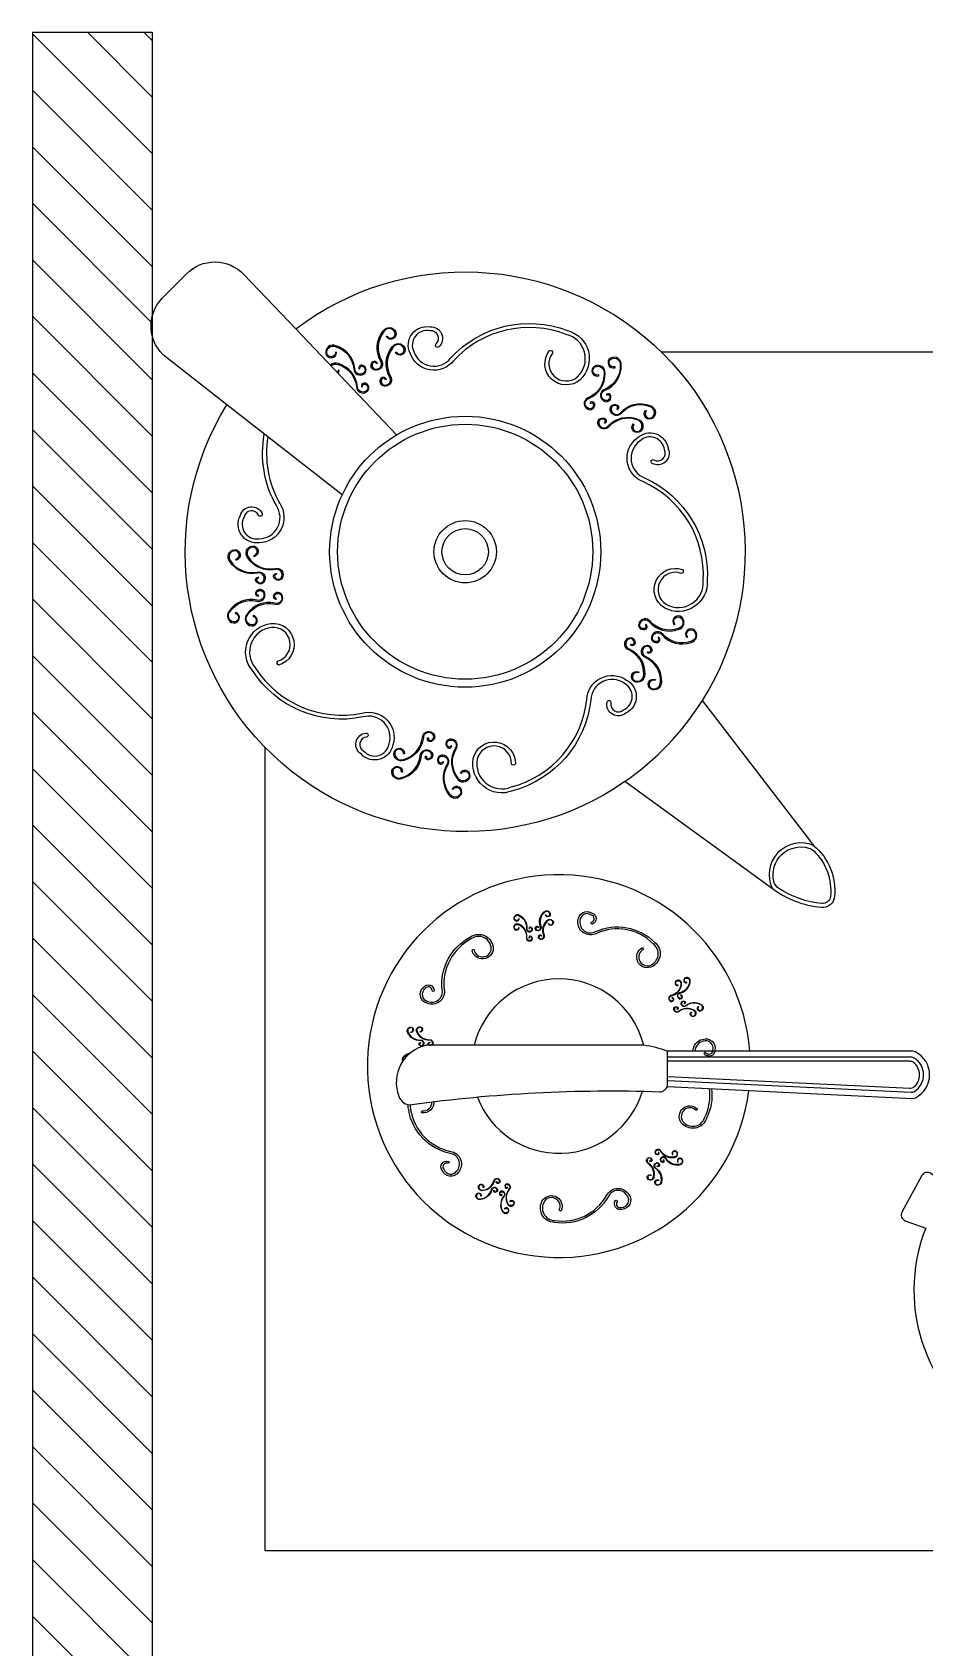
# Model space of a CAD drawing. Header units: millimetres. Extents: x 1573 to 2177, y 1587 to 1932.
# Drawn here: x 1902.69 to 1903.025, y 1898.872 to 1899.479 of the extents above; entities that cross this region are included whole.
import ezdxf

# ---------------------------------------------------------------- set-up
doc = ezdxf.new("R2010")
doc.units = ezdxf.units.MM
doc.header["$LTSCALE"] = 0.03
doc.layers.add('-HIDRO', color=8, linetype='Continuous')

msp = doc.modelspace()

# ---------------------------------------------------------------- linework, layer by layer
at = {"layer": '-HIDRO'}
for p, q in [((1902.69005, 1899.47852), (1902.69005, 1898.75874)), ((1902.69005, 1899.47852), (1902.73503, 1899.47852)), ((1902.73503, 1899.43298), (1902.69005, 1899.47797)), ((1902.73503, 1899.45419), (1902.7107, 1899.47852)), ((1902.73503, 1899.4754), (1902.73191, 1899.47852)), ((1902.73503, 1899.47852), (1902.73503, 1898.77224)), ((1902.73503, 1899.41178), (1902.69005, 1899.45676)), ((1902.73503, 1899.39057), (1902.69005, 1899.43556)), ((1902.73503, 1899.36936), (1902.69005, 1899.41435)), ((1902.73503, 1899.34816), (1902.69005, 1899.39314)), ((1902.73503, 1899.32695), (1902.69005, 1899.37194)), ((1902.92593, 1899.35855), (1903.45222, 1899.35855)), ((1902.73503, 1899.30574), (1902.69005, 1899.35073)), ((1902.73503, 1899.28454), (1902.69005, 1899.32952)), ((1902.73503, 1899.26333), (1902.69005, 1899.30832)), ((1902.73503, 1899.24213), (1902.69005, 1899.28711)), ((1902.73503, 1899.22092), (1902.69005, 1899.2659)), ((1902.73503, 1899.19971), (1902.69005, 1899.2447)), ((1902.73503, 1899.17851), (1902.69005, 1899.22349)), ((1902.77743, 1898.9087), (1902.77743, 1899.21005)), ((1902.73503, 1899.1573), (1902.69005, 1899.20228)), ((1902.73503, 1899.13609), (1902.69005, 1899.18108)), ((1902.73503, 1899.11489), (1902.69005, 1899.15987)), ((1902.73503, 1899.09368), (1902.69005, 1899.13867)), ((1902.73503, 1899.07247), (1902.69005, 1899.11746)), ((1902.73503, 1899.05127), (1902.69005, 1899.09625)), ((1902.92827, 1899.08292), (1902.92827, 1899.09612)), ((1902.73503, 1899.03006), (1902.69005, 1899.07505)), ((1902.73503, 1899.00885), (1902.69005, 1899.05384)), ((1902.73503, 1898.98765), (1902.69005, 1899.03263)), ((1902.73503, 1898.96644), (1902.69005, 1899.01143)), ((1902.73503, 1898.94523), (1902.69005, 1898.99022)), ((1902.73503, 1898.92403), (1902.69005, 1898.96901)), ((1902.73503, 1898.90282), (1902.69005, 1898.94781)), ((1902.73503, 1898.88161), (1902.69005, 1898.9266)), ((1903.45222, 1898.9087), (1902.77743, 1898.9087)), ((1902.73503, 1898.86041), (1902.69005, 1898.90539)), ((1902.73503, 1898.8392), (1902.69005, 1898.88419))]:
    msp.add_line(p, q, dxfattribs=at)
for points in [[(1902.78887, 1899.36719, -0.834191), (1902.94136, 1899.22777), (1902.98322, 1899.17328, -0.246689), (1902.9909, 1899.15408, -0.411539), (1902.986, 1899.15006, -0.135956), (1902.96762, 1899.15708), (1902.91232, 1899.19733, -0.813021), (1902.76303, 1899.3387), (1902.74033, 1899.35647, -0.448215), (1902.73889, 1899.37881), (1902.74783, 1899.38787, -0.423477), (1902.76937, 1899.38767)], [(1902.88515, 1899.35814, 0.905033), (1902.89452, 1899.34924, 0.596244), (1902.8903, 1899.36516, 0.308625), (1902.84814, 1899.35533, -0.595841), (1902.83174, 1899.35814, -0.611514), (1902.83924, 1899.36797, -0.716828), (1902.84252, 1899.36048, -0.988856), (1902.84151, 1899.36158, 0.742747), (1902.83918, 1899.36645, 0.630435), (1902.83314, 1899.3587, 0.602096), (1902.847, 1899.3563, -0.308377), (1902.89075, 1899.36659, -0.593047), (1902.89555, 1899.34815, -0.905033), (1902.88397, 1899.35905, -0.664169)], [(1902.8232, 1899.36444, 0.905033), (1902.82604, 1899.36598, 0.596244), (1902.82193, 1899.36621, 0.308625), (1902.82101, 1899.35543, -0.595841), (1902.81908, 1899.35174, -0.611514), (1902.81732, 1899.35429, -0.716828), (1902.81935, 1899.35449, -0.988856), (1902.81901, 1899.35433, 0.742747), (1902.81767, 1899.35415, 0.630435), (1902.81905, 1899.35212, 0.602096), (1902.82069, 1899.35523, -0.308377), (1902.82162, 1899.36643, -0.593047), (1902.82638, 1899.36614, -0.905033), (1902.82289, 1899.36423, -0.664169)], [(1902.80371, 1899.35838, -0.905033), (1902.8005, 1899.35803, -0.596244), (1902.80375, 1899.36055, -0.308625), (1902.81063, 1899.3522, 0.595841), (1902.81431, 1899.35026, 0.611514), (1902.81432, 1899.35335, 0.716828), (1902.81253, 1899.35236, 0.988856), (1902.8129, 1899.35243, -0.742747), (1902.8141, 1899.35304, -0.630435), (1902.81412, 1899.35059, -0.602096), (1902.81101, 1899.35221, 0.308377), (1902.80388, 1899.36091, 0.593047), (1902.80013, 1899.35797, 0.905033), (1902.80409, 1899.35838, 0.664169)], [(1902.82659, 1899.35846, 0.905033), (1902.82942, 1899.36, 0.596244), (1902.82531, 1899.36023, 0.308625), (1902.82439, 1899.34944, -0.595841), (1902.82246, 1899.34576, -0.611514), (1902.8207, 1899.3483, -0.716828), (1902.82274, 1899.3485, -0.988856), (1902.82239, 1899.34835, 0.742747), (1902.82106, 1899.34817, 0.630435), (1902.82243, 1899.34613, 0.602096), (1902.82408, 1899.34924, -0.308377), (1902.82501, 1899.36044, -0.593047), (1902.82976, 1899.36016, -0.905033), (1902.82628, 1899.35825, -0.664169)], [(1902.9085, 1899.35301, -0.905033), (1902.90718, 1899.35595, -0.596244), (1902.91058, 1899.35364, -0.308625), (1902.90476, 1899.34451, 0.595841), (1902.90406, 1899.34041, 0.611514), (1902.907, 1899.34136, 0.716828), (1902.9055, 1899.34276, 0.988856), (1902.90568, 1899.34243, -0.742747), (1902.90664, 1899.34148, -0.630435), (1902.90431, 1899.3407, -0.602096), (1902.90489, 1899.34416, 0.308377), (1902.91096, 1899.35362, 0.593047), (1902.90701, 1899.35629, 0.905033), (1902.90862, 1899.35265, 0.664169)], [(1902.90241, 1899.34997, -0.905033), (1902.9011, 1899.35292, -0.596244), (1902.9045, 1899.3506, -0.308625), (1902.89867, 1899.34148, 0.595841), (1902.89797, 1899.33738, 0.611514), (1902.90091, 1899.33833, 0.716828), (1902.89942, 1899.33972, 0.988856), (1902.8996, 1899.33939, -0.742747), (1902.90055, 1899.33844, -0.630435), (1902.89822, 1899.33766, -0.602096), (1902.89881, 1899.34113, 0.308377), (1902.90487, 1899.35059, 0.593047), (1902.90092, 1899.35325, 0.905033), (1902.90253, 1899.34961, 0.664169)], [(1902.92029, 1899.33634, 0.905033), (1902.92263, 1899.33412, 0.596244), (1902.92158, 1899.3381, 0.308625), (1902.91104, 1899.33564, -0.595841), (1902.90694, 1899.33634, -0.611514), (1902.90881, 1899.3388, -0.716828), (1902.90963, 1899.33693, -0.988856), (1902.90938, 1899.33721, 0.742747), (1902.9088, 1899.33842, 0.630435), (1902.90729, 1899.33649, 0.602096), (1902.91075, 1899.33588, -0.308377), (1902.92169, 1899.33846, -0.593047), (1902.92289, 1899.33385, -0.905033), (1902.91999, 1899.33657, -0.664169)], [(1902.91564, 1899.33128, 0.905033), (1902.91799, 1899.32905, 0.596244), (1902.91693, 1899.33303, 0.308625), (1902.90639, 1899.33057, -0.595841), (1902.90229, 1899.33128, -0.611514), (1902.90417, 1899.33373, -0.716828), (1902.90499, 1899.33186, -0.988856), (1902.90473, 1899.33214, 0.742747), (1902.90415, 1899.33335, 0.630435), (1902.90264, 1899.33142, 0.602096), (1902.9061, 1899.33082, -0.308377), (1902.91704, 1899.33339, -0.593047), (1902.91824, 1899.32878, -0.905033), (1902.91535, 1899.33151, -0.664169)], [(1902.93343, 1899.27548, 0.905033), (1902.92787, 1899.26382, 0.596244), (1902.94171, 1899.27275, 0.308625), (1902.91933, 1899.30981, -0.595841), (1902.91693, 1899.32627, -0.611514), (1902.9286, 1899.32218, -0.716828), (1902.92249, 1899.31675, -0.988856), (1902.92323, 1899.31805, 0.742747), (1902.92714, 1899.32177, 0.630435), (1902.9179, 1899.32512, 0.602096), (1902.91989, 1899.3112, -0.308377), (1902.94321, 1899.27276, -0.593047), (1902.92715, 1899.2625, -0.905033), (1902.93394, 1899.27689, -0.664169)], [(1902.76648, 1899.28079, 0.905033), (1902.76589, 1899.28397, 0.596244), (1902.7644, 1899.28013, 0.308625), (1902.77437, 1899.27592, -0.595841), (1902.77728, 1899.27294, -0.611514), (1902.77432, 1899.27205, -0.716828), (1902.77475, 1899.27405, -0.988856), (1902.7748, 1899.27368, 0.742747), (1902.77455, 1899.27235, 0.630435), (1902.77691, 1899.27303, 0.602096), (1902.77446, 1899.27555, -0.308377), (1902.7641, 1899.2799, -0.593047), (1902.76584, 1899.28434, -0.905033), (1902.76658, 1899.28043, -0.664169)], [(1902.77321, 1899.28216, 0.905033), (1902.77263, 1899.28533, 0.596244), (1902.77114, 1899.2815, 0.308625), (1902.78111, 1899.27729, -0.595841), (1902.78402, 1899.27431, -0.611514), (1902.78105, 1899.27342, -0.716828), (1902.78149, 1899.27542, -0.988856), (1902.78153, 1899.27505, 0.742747), (1902.78129, 1899.27372, 0.630435), (1902.78365, 1899.2744, 0.602096), (1902.7812, 1899.27692, -0.308377), (1902.77084, 1899.28127, -0.593047), (1902.77258, 1899.28571, -0.905033), (1902.77332, 1899.2818, -0.664169)], [(1902.76622, 1899.26038, -0.905033), (1902.76556, 1899.25722, -0.596244), (1902.76417, 1899.26109, -0.308625), (1902.77424, 1899.26505, 0.595841), (1902.77722, 1899.26795, 0.611514), (1902.77428, 1899.26892, 0.716828), (1902.77467, 1899.26691, 0.988856), (1902.77472, 1899.26728, -0.742747), (1902.77451, 1899.26861, -0.630435), (1902.77685, 1899.26787, -0.602096), (1902.77434, 1899.26541, 0.308377), (1902.76387, 1899.26132, 0.593047), (1902.7655, 1899.25685, 0.905033), (1902.76634, 1899.26074, 0.664169)], [(1902.77293, 1899.25926, -0.905033), (1902.77226, 1899.2561, -0.596244), (1902.77087, 1899.25997, -0.308625), (1902.78095, 1899.26393, 0.595841), (1902.78392, 1899.26684, 0.611514), (1902.78098, 1899.2678, 0.716828), (1902.78137, 1899.26579, 0.988856), (1902.78142, 1899.26616, -0.742747), (1902.78121, 1899.26749, -0.630435), (1902.78356, 1899.26675, -0.602096), (1902.78104, 1899.26429, 0.308377), (1902.77058, 1899.2602, 0.593047), (1902.77221, 1899.25573, 0.905033), (1902.77304, 1899.25962, 0.664169)], [(1902.931, 1899.25654, -0.905033), (1902.9334, 1899.2587, -0.596244), (1902.93225, 1899.25475, -0.308625), (1902.92177, 1899.25747, 0.595841), (1902.91766, 1899.25687, 0.611514), (1902.91947, 1899.25436, 0.716828), (1902.92033, 1899.25622, 0.988856), (1902.92007, 1899.25595, -0.742747), (1902.91946, 1899.25474, -0.630435), (1902.918, 1899.25672, -0.602096), (1902.92148, 1899.25723, 0.308377), (1902.93235, 1899.25439, 0.593047), (1902.93366, 1899.25897, 0.905033), (1902.9307, 1899.25631, 0.664169)], [(1902.78209, 1899.24251, 0.905033), (1902.77974, 1899.25521, 0.596244), (1902.7738, 1899.23985, 0.308625), (1902.81369, 1899.22302, -0.595841), (1902.8253, 1899.21111, -0.611514), (1902.81346, 1899.20757, -0.716828), (1902.81521, 1899.21555, -0.988856), (1902.81537, 1899.21406, 0.742747), (1902.8144, 1899.20876, 0.630435), (1902.82384, 1899.21147, 0.602096), (1902.81404, 1899.22157, -0.308377), (1902.77259, 1899.23896, -0.593047), (1902.77956, 1899.2567, -0.905033), (1902.78251, 1899.24107, -0.664169)], [(1902.93577, 1899.25169, -0.905033), (1902.93817, 1899.25385, -0.596244), (1902.93701, 1899.2499, -0.308625), (1902.92654, 1899.25262, 0.595841), (1902.92242, 1899.25202, 0.611514), (1902.92423, 1899.24952, 0.716828), (1902.9251, 1899.25137, 0.988856), (1902.92484, 1899.2511, -0.742747), (1902.92423, 1899.2499, -0.630435), (1902.92277, 1899.25187, -0.602096), (1902.92625, 1899.25239, 0.308377), (1902.93712, 1899.24954, 0.593047), (1902.93843, 1899.25412, 0.905033), (1902.93547, 1899.25147, 0.664169)], [(1902.91731, 1899.23818, 0.905033), (1902.91592, 1899.23526, 0.596244), (1902.91938, 1899.23749, 0.308625), (1902.91378, 1899.24676, -0.595841), (1902.91319, 1899.25087, -0.611514), (1902.9161, 1899.24985, -0.716828), (1902.91457, 1899.24849, -0.988856), (1902.91476, 1899.24882, 0.742747), (1902.91574, 1899.24975, 0.630435), (1902.91343, 1899.25059, 0.602096), (1902.91393, 1899.24711, -0.308377), (1902.91976, 1899.2375, -0.593047), (1902.91574, 1899.23493, -0.905033), (1902.91744, 1899.23853, -0.664169)], [(1902.92357, 1899.23533, 0.905033), (1902.92218, 1899.23241, 0.596244), (1902.92564, 1899.23464, 0.308625), (1902.92004, 1899.24391, -0.595841), (1902.91944, 1899.24802, -0.611514), (1902.92236, 1899.247, -0.716828), (1902.92083, 1899.24564, -0.988856), (1902.92102, 1899.24597, 0.742747), (1902.92199, 1899.2469, 0.630435), (1902.91968, 1899.24774, 0.602096), (1902.92018, 1899.24425, -0.308377), (1902.92601, 1899.23465, -0.593047), (1902.922, 1899.23208, -0.905033), (1902.92369, 1899.23568, -0.664169)], [(1902.86974, 1899.20401, 0.905033), (1902.85693, 1899.2057, 0.596244), (1902.8697, 1899.1953, 0.308625), (1902.89803, 1899.22804, -0.595841), (1902.91295, 1899.23541, -0.611514), (1902.91266, 1899.22304, -0.716828), (1902.90561, 1899.22718, -0.988856), (1902.90708, 1899.22688, 0.742747), (1902.91182, 1899.22431, 0.630435), (1902.91216, 1899.23413, 0.602096), (1902.89953, 1899.22793, -0.308377), (1902.87018, 1899.19388, -0.593047), (1902.85546, 1899.20598, -0.905033), (1902.87124, 1899.20397, -0.664169)], [(1902.82929, 1899.20782, 0.905033), (1902.82608, 1899.20824, 0.596244), (1902.82928, 1899.20564, 0.308625), (1902.83636, 1899.21383, -0.595841), (1902.84009, 1899.21567, -0.611514), (1902.84002, 1899.21258, -0.716828), (1902.83825, 1899.21361, -0.988856), (1902.83862, 1899.21354, 0.742747), (1902.83981, 1899.21289, 0.630435), (1902.83989, 1899.21535, 0.602096), (1902.83673, 1899.2138, -0.308377), (1902.82939, 1899.20529, -0.593047), (1902.82571, 1899.20831, -0.905033), (1902.82966, 1899.20781, -0.664169)], [(1902.85098, 1899.20047, -0.905033), (1902.85378, 1899.19886, -0.596244), (1902.84966, 1899.19874, -0.308625), (1902.84901, 1899.20954, 0.595841), (1902.84717, 1899.21327, 0.611514), (1902.84535, 1899.21077, 0.716828), (1902.84738, 1899.21052, 0.988856), (1902.84704, 1899.21068, -0.742747), (1902.84571, 1899.2109, -0.630435), (1902.84713, 1899.2129, -0.602096), (1902.8487, 1899.20975, 0.308377), (1902.84935, 1899.19853, 0.593047), (1902.85411, 1899.19869, 0.905033), (1902.85067, 1899.20069, 0.664169)], [(1902.82851, 1899.20099, 0.905033), (1902.8253, 1899.20141, 0.596244), (1902.8285, 1899.19881, 0.308625), (1902.83558, 1899.207, -0.595841), (1902.83931, 1899.20884, -0.611514), (1902.83924, 1899.20575, -0.716828), (1902.83747, 1899.20678, -0.988856), (1902.83784, 1899.20671, 0.742747), (1902.83903, 1899.20606, 0.630435), (1902.83911, 1899.20852, 0.602096), (1902.83595, 1899.20697, -0.308377), (1902.82862, 1899.19846, -0.593047), (1902.82494, 1899.20148, -0.905033), (1902.82888, 1899.20098, -0.664169)], [(1902.84784, 1899.19444, -0.905033), (1902.85064, 1899.19283, -0.596244), (1902.84652, 1899.19271, -0.308625), (1902.84587, 1899.20351, 0.595841), (1902.84403, 1899.20724, 0.611514), (1902.84221, 1899.20474, 0.716828), (1902.84424, 1899.20449, 0.988856), (1902.8439, 1899.20465, -0.742747), (1902.84257, 1899.20486, -0.630435), (1902.84399, 1899.20686, -0.602096), (1902.84556, 1899.20372, 0.308377), (1902.84621, 1899.1925, 0.593047), (1902.85097, 1899.19266, 0.905033), (1902.84753, 1899.19466, 0.664169)], [(1902.98315, 1899.17132, -0.231149), (1902.98941, 1899.15423, -0.411539), (1902.98614, 1899.15156, -0.122124), (1902.97009, 1899.15719, -0.189626), (1902.96819, 1899.15987, -0.579069), (1902.98131, 1899.17239, -0.119984)], [(1902.8725, 1899.14588, -0.905033), (1902.87089, 1899.14597, -0.596244), (1902.8727, 1899.14695, -0.308625), (1902.87541, 1899.14226, 0.595841), (1902.87707, 1899.14101, 0.611514), (1902.87733, 1899.14253, 0.716828), (1902.87636, 1899.14219, 0.988856), (1902.87655, 1899.14219, -0.742747), (1902.87719, 1899.1424, -0.630435), (1902.87701, 1899.14118, -0.602096), (1902.8756, 1899.14224, 0.308377), (1902.8728, 1899.14711, 0.593047), (1902.8707, 1899.14597, 0.905033), (1902.87269, 1899.14585, 0.664169)], [(1902.88261, 1899.14728, 0.905033), (1902.88414, 1899.14781, 0.596244), (1902.88213, 1899.14826, 0.308625), (1902.8808, 1899.14301, -0.595841), (1902.87954, 1899.14135, -0.611514), (1902.87888, 1899.14275, -0.716828), (1902.8799, 1899.14268, -0.988856), (1902.87972, 1899.14263, 0.742747), (1902.87905, 1899.14266, 0.630435), (1902.87956, 1899.14154, 0.602096), (1902.88062, 1899.14294, -0.308377), (1902.882, 1899.14839, -0.593047), (1902.88432, 1899.14786, -0.905033), (1902.88244, 1899.1472, -0.664169)], [(1902.88379, 1899.14405, 0.905033), (1902.88532, 1899.14458, 0.596244), (1902.88331, 1899.14503, 0.308625), (1902.88198, 1899.13978, -0.595841), (1902.88072, 1899.13812, -0.611514), (1902.88006, 1899.13952, -0.716828), (1902.88108, 1899.13945, -0.988856), (1902.8809, 1899.13941, 0.742747), (1902.88023, 1899.13943, 0.630435), (1902.88074, 1899.13831, 0.602096), (1902.88181, 1899.13971, -0.308377), (1902.88318, 1899.14516, -0.593047), (1902.8855, 1899.14463, -0.905033), (1902.88362, 1899.14397, -0.664169)], [(1902.91918, 1899.13431, 0.905033), (1902.92171, 1899.12836, 0.596244), (1902.92294, 1899.1365, 0.308625), (1902.90164, 1899.14038, -0.595841), (1902.89468, 1899.14493, -0.611514), (1902.90007, 1899.14795, -0.716828), (1902.90009, 1899.14386, -0.988856), (1902.89984, 1899.14457, 0.742747), (1902.89974, 1899.14726, 0.630435), (1902.89543, 1899.14491, 0.602096), (1902.90131, 1899.14105, -0.308377), (1902.92343, 1899.13707, -0.593047), (1902.92196, 1899.12766, -0.905033), (1902.91882, 1899.13496, -0.664169)], [(1902.85574, 1899.13414, 0.905033), (1902.86217, 1899.13471, 0.596244), (1902.85481, 1899.1384, 0.308625), (1902.84454, 1899.11934, -0.595841), (1902.83806, 1899.11412, -0.611514), (1902.83686, 1899.12019, -0.716828), (1902.84075, 1899.11894, -0.988856), (1902.84, 1899.11893, 0.742747), (1902.83741, 1899.11966, 0.630435), (1902.83831, 1899.11483, 0.602096), (1902.8438, 1899.11923, -0.308377), (1902.85442, 1899.13904, -0.593047), (1902.86292, 1899.13473, -0.905033), (1902.855, 1899.134, -0.664169)], [(1902.87245, 1899.14248, -0.905033), (1902.87084, 1899.14257, -0.596244), (1902.87265, 1899.14355, -0.308625), (1902.87536, 1899.13886, 0.595841), (1902.87702, 1899.13761, 0.611514), (1902.87728, 1899.13913, 0.716828), (1902.87631, 1899.13879, 0.988856), (1902.8765, 1899.13879, -0.742747), (1902.87714, 1899.139, -0.630435), (1902.87695, 1899.13779, -0.602096), (1902.87555, 1899.13884, 0.308377), (1902.87274, 1899.14371, 0.593047), (1902.87065, 1899.14257, 0.905033), (1902.87264, 1899.14245, 0.664169)], [(1902.93227, 1899.12098, -0.905033), (1902.93186, 1899.12254, -0.596244), (1902.93335, 1899.12112, -0.308625), (1902.92973, 1899.1171, 0.595841), (1902.92905, 1899.11513, 0.611514), (1902.93058, 1899.11536, 0.716828), (1902.92996, 1899.11617, 0.988856), (1902.93002, 1899.116, -0.742747), (1902.93041, 1899.11545, -0.630435), (1902.9292, 1899.11525, -0.602096), (1902.92977, 1899.11691, 0.308377), (1902.93353, 1899.12109, 0.593047), (1902.9318, 1899.12272, 0.905033), (1902.9323, 1899.1208, 0.664169)], [(1902.93552, 1899.12198, -0.905033), (1902.93511, 1899.12355, -0.596244), (1902.9366, 1899.12213, -0.308625), (1902.93298, 1899.1181, 0.595841), (1902.9323, 1899.11614, 0.611514), (1902.93383, 1899.11636, 0.716828), (1902.93321, 1899.11717, 0.988856), (1902.93327, 1899.117, -0.742747), (1902.93366, 1899.11645, -0.630435), (1902.93245, 1899.11625, -0.602096), (1902.93302, 1899.11792, 0.308377), (1902.93678, 1899.12209, 0.593047), (1902.93505, 1899.12373, 0.905033), (1902.93555, 1899.1218, 0.664169)], [(1902.93998, 1899.1128, 0.905033), (1902.94095, 1899.11152, 0.596244), (1902.94076, 1899.11357, 0.308625), (1902.93536, 1899.11321, -0.595841), (1902.93339, 1899.11389, -0.611514), (1902.93452, 1899.11495, -0.716828), (1902.93477, 1899.11396, -0.988856), (1902.93467, 1899.11412, 0.742747), (1902.93448, 1899.11477, 0.630435), (1902.93357, 1899.11393, 0.602096), (1902.93523, 1899.11335, -0.308377), (1902.94084, 1899.11373, -0.593047), (1902.94106, 1899.11136, -0.905033), (1902.93985, 1899.11294, -0.664169)], [(1902.93727, 1899.11068, 0.905033), (1902.93825, 1899.10939, 0.596244), (1902.93805, 1899.11144, 0.308625), (1902.93265, 1899.11109, -0.595841), (1902.93069, 1899.11177, -0.611514), (1902.93181, 1899.11283, -0.716828), (1902.93206, 1899.11184, -0.988856), (1902.93196, 1899.112, 0.742747), (1902.93177, 1899.11264, 0.630435), (1902.93087, 1899.11181, 0.602096), (1902.93253, 1899.11123, -0.308377), (1902.93814, 1899.11161, -0.593047), (1902.93835, 1899.10924, -0.905033), (1902.93715, 1899.11082, -0.664169)], [(1902.8321, 1899.10338, 0.905033), (1902.83207, 1899.10499, 0.596244), (1902.83102, 1899.10322, 0.308625), (1902.8356, 1899.10033, -0.595841), (1902.83679, 1899.09862, -0.611514), (1902.83525, 1899.09843, -0.716828), (1902.83563, 1899.09938, -0.988856), (1902.83562, 1899.09919, 0.742747), (1902.83539, 1899.09856, 0.630435), (1902.83661, 1899.0987, 0.602096), (1902.83561, 1899.10014, -0.308377), (1902.83085, 1899.10313, -0.593047), (1902.83207, 1899.10518, -0.905033), (1902.83212, 1899.10319, -0.664169)], [(1903.03386, 1899.0451), (1903.02707, 1899.05022, 0.458076), (1903.02374, 1899.0495), (1903.01625, 1899.03574, 0.458856), (1903.01746, 1899.03255), (1903.02516, 1899.02975, 0.893597), (1903.13637, 1898.97065), (1903.1471, 1898.96994, 0.671086), (1903.15015, 1898.97617), (1903.1433, 1898.98387, 0.86418)], [(1902.93031, 1899.05745, -0.905033), (1902.93167, 1899.05832, -0.596244), (1902.93078, 1899.05647, -0.308625), (1902.92583, 1899.05866, 0.595841), (1902.92376, 1899.0587, 0.611514), (1902.92445, 1899.05732, 0.716828), (1902.92502, 1899.05816, 0.988856), (1902.92487, 1899.05805, -0.742747), (1902.92447, 1899.05751, -0.630435), (1902.92391, 1899.0586, -0.602096), (1902.92567, 1899.05857, 0.308377), (1902.9308, 1899.05628, 0.593047), (1902.93182, 1899.05843, 0.905033), (1902.93015, 1899.05737, 0.664169)], [(1902.92206, 1899.04951, 0.905033), (1902.92114, 1899.04819, 0.596244), (1902.92303, 1899.04901, 0.308625), (1902.92102, 1899.05403, -0.595841), (1902.92106, 1899.05611, -0.611514), (1902.92242, 1899.05537, -0.716828), (1902.92155, 1899.05482, -0.988856), (1902.92167, 1899.05497, 0.742747), (1902.92223, 1899.05535, 0.630435), (1902.92116, 1899.05595, 0.602096), (1902.92112, 1899.05419, -0.308377), (1902.92321, 1899.04898, -0.593047), (1902.92102, 1899.04804, -0.905033), (1902.92215, 1899.04967, -0.664169)], [(1902.92492, 1899.04759, 0.905033), (1902.92399, 1899.04627, 0.596244), (1902.92588, 1899.04709, 0.308625), (1902.92388, 1899.05212, -0.595841), (1902.92392, 1899.05419, -0.611514), (1902.92527, 1899.05345, -0.716828), (1902.92441, 1899.05291, -0.988856), (1902.92452, 1899.05305, 0.742747), (1902.92508, 1899.05343, 0.630435), (1902.92401, 1899.05403, 0.602096), (1902.92397, 1899.05227, -0.308377), (1902.92607, 1899.04706, -0.593047), (1902.92388, 1899.04612, -0.905033), (1902.92501, 1899.04776, -0.664169)], [(1902.93227, 1899.05467, -0.905033), (1902.93363, 1899.05554, -0.596244), (1902.93274, 1899.05369, -0.308625), (1902.92779, 1899.05588, 0.595841), (1902.92571, 1899.05592, 0.611514), (1902.9264, 1899.05454, 0.716828), (1902.92698, 1899.05538, 0.988856), (1902.92683, 1899.05527, -0.742747), (1902.92643, 1899.05473, -0.630435), (1902.92587, 1899.05582, -0.602096), (1902.92763, 1899.05579, 0.308377), (1902.93276, 1899.0535, 0.593047), (1902.93378, 1899.05565, 0.905033), (1902.9321, 1899.05459, 0.664169)], [(1902.85918, 1899.04507, 0.905033), (1902.85764, 1899.04554, 0.596244), (1902.859, 1899.044, 0.308625), (1902.86316, 1899.04746, -0.595841), (1902.86515, 1899.04806, -0.611514), (1902.86487, 1899.04655, -0.716828), (1902.86408, 1899.0472, -0.988856), (1902.86425, 1899.04713, 0.742747), (1902.86479, 1899.04672, 0.630435), (1902.86503, 1899.04792, 0.602096), (1902.86334, 1899.04742, -0.308377), (1902.85903, 1899.04381, -0.593047), (1902.85746, 1899.04561, -0.905033), (1902.85937, 1899.04504, -0.664169)], [(1902.85824, 1899.04177, 0.905033), (1902.8567, 1899.04224, 0.596244), (1902.85806, 1899.04069, 0.308625), (1902.86222, 1899.04415, -0.595841), (1902.86421, 1899.04476, -0.611514), (1902.86392, 1899.04324, -0.716828), (1902.86314, 1899.04389, -0.988856), (1902.86331, 1899.04383, 0.742747), (1902.86385, 1899.04341, 0.630435), (1902.86409, 1899.04462, 0.602096), (1902.8624, 1899.04411, -0.308377), (1902.85809, 1899.04051, -0.593047), (1902.85652, 1899.0423, -0.905033), (1902.85843, 1899.04173, -0.664169)], [(1902.86725, 1899.03696, -0.905033), (1902.8685, 1899.03594, -0.596244), (1902.86646, 1899.03621, -0.308625), (1902.86702, 1899.04159, 0.595841), (1902.86641, 1899.04358, 0.611514), (1902.86531, 1899.0425, 0.716828), (1902.86629, 1899.04221, 0.988856), (1902.86614, 1899.04232, -0.742747), (1902.8655, 1899.04253, -0.630435), (1902.86636, 1899.0434, -0.602096), (1902.86688, 1899.04172, 0.308377), (1902.86629, 1899.03613, 0.593047), (1902.86865, 1899.03583, 0.905033), (1902.86711, 1899.03709, 0.664169)], [(1902.86929, 1899.03968, -0.905033), (1902.87054, 1899.03866, -0.596244), (1902.8685, 1899.03893, -0.308625), (1902.86905, 1899.04431, 0.595841), (1902.86845, 1899.0463, 0.611514), (1902.86735, 1899.04522, 0.716828), (1902.86833, 1899.04493, 0.988856), (1902.86817, 1899.04504, -0.742747), (1902.86753, 1899.04525, -0.630435), (1902.8684, 1899.04612, -0.602096), (1902.86892, 1899.04444, 0.308377), (1902.86832, 1899.03885, 0.593047), (1902.87069, 1899.03855, 0.905033), (1902.86915, 1899.03981, 0.664169)], [(1902.88771, 1899.0366, 0.905033), (1902.88217, 1899.03992, 0.596244), (1902.88596, 1899.03261, 0.308625), (1902.90546, 1899.04199, -0.595841), (1902.91377, 1899.0424, -0.611514), (1902.91118, 1899.03679, -0.716828), (1902.90877, 1899.04009, -0.988856), (1902.90938, 1899.03966, 0.742747), (1902.91105, 1899.03754, 0.630435), (1902.91315, 1899.04198, 0.602096), (1902.90613, 1899.04164, -0.308377), (1902.88589, 1899.03186, -0.593047), (1902.88155, 1899.04034, -0.905033), (1902.88839, 1899.03628, -0.664169)]]:
    msp.add_lwpolyline(points, format="xyb", close=True, dxfattribs=at)
for points in [[(1902.78887, 1899.36719), (1902.82669, 1899.32743)], [(1902.80625, 1899.30488), (1902.76303, 1899.3387)]]:
    msp.add_lwpolyline(points, dxfattribs=at)
for points in [[(1902.8021, 1899.35328, -0.320378), (1902.80476, 1899.35383, -0.308625), (1902.81164, 1899.34547, 0.595841), (1902.81532, 1899.34354, 0.611514), (1902.81533, 1899.34663, 0.716828), (1902.81354, 1899.34564, 0.988856), (1902.81391, 1899.34571, -0.742747), (1902.81511, 1899.34632, -0.630435), (1902.81513, 1899.34386, -0.602096), (1902.81201, 1899.34549, 0.308377), (1902.80489, 1899.35418, 0.315382), (1902.80184, 1899.35355, 0.905033)], [(1902.80472, 1899.35165, -0.141662), (1902.80447, 1899.35078, -0.596244)], [(1902.80474, 1899.35051, 0.153679), (1902.80509, 1899.35165, 0.664169), (1902.80472, 1899.35165, -0.905033)], [(1902.77839, 1899.32668, 0.170016), (1902.78285, 1899.30169, -0.595841), (1902.77511, 1899.28697, -0.611514), (1902.76808, 1899.29713, -0.716828), (1902.77622, 1899.29794, -0.988856), (1902.77485, 1899.29732, 0.742747), (1902.7695, 1899.29661, 0.630435), (1902.775, 1899.28846, 0.602096), (1902.78158, 1899.3009, -0.175715), (1902.77705, 1899.32773, -0.593047)], [(1902.83886, 1899.09837, -0.071393), (1902.83869, 1899.09855, -0.716828), (1902.83907, 1899.0995, -0.988856), (1902.83906, 1899.09932, 0.742747), (1902.83883, 1899.09868, 0.630435), (1902.84005, 1899.09882, 0.602096), (1902.83905, 1899.10027, -0.308377), (1902.83429, 1899.10326, -0.593047), (1902.83551, 1899.1053, -0.905033), (1902.83556, 1899.10332, -0.664169), (1902.83553, 1899.1035, 0.905033)], [(1902.83553, 1899.1035, 0.905033), (1902.8355, 1899.10512, 0.596244), (1902.83446, 1899.10334, 0.308625), (1902.83903, 1899.10046, -0.595841), (1902.84022, 1899.09875, -0.135798), (1902.83995, 1899.09837, -0.716828)], [(1902.92827, 1899.08292), (1903.02018, 1899.07844, 0.128465), (1903.02129, 1899.07868, 0.621447), (1903.02123, 1899.09589, 0.114254), (1903.02024, 1899.09612), (1902.92827, 1899.09612, 0.060623), (1902.91936, 1899.09837), (1902.83781, 1899.09837, 0.461178), (1902.82751, 1899.07932, 0.374731), (1902.83238, 1899.0761, -0.043498), (1902.92543, 1899.08093, 0.204026), (1902.9271, 1899.08147)], [(1902.93783, 1899.09612, -0.340579), (1902.94147, 1899.1006, -0.611514), (1902.94601, 1899.09641, -0.716828), (1902.94212, 1899.09513, -0.988856), (1902.94272, 1899.09558, 0.742747), (1902.94526, 1899.09651, 0.630435), (1902.94169, 1899.09988, 0.342412), (1902.93858, 1899.09612, -0.308377)], [(1902.83168, 1899.09539, 0.144767), (1902.82923, 1899.09399, 0.363089), (1902.8289, 1899.09228, 0.905033)], [(1902.82902, 1899.09245, -0.34215), (1902.82935, 1899.09385, -0.124548), (1902.83135, 1899.0951, 0.595841)], [(1902.92838, 1899.08517), (1903.01964, 1899.08072, 0.155356), (1903.02096, 1899.08107, 0.554588), (1903.02084, 1899.09354, 0.137949), (1903.01967, 1899.09387), (1902.92827, 1899.09387)], [(1902.92845, 1899.08666), (1903.01919, 1899.08224, 0.186815), (1903.02073, 1899.08276, 0.481652), (1903.02058, 1899.09191, 0.165506), (1903.01921, 1899.09237), (1902.92827, 1899.09237)], [(1902.94483, 1899.08211, -0.146539), (1902.94288, 1899.07083, -0.593047), (1902.93347, 1899.06932, -0.905033), (1902.93945, 1899.07457, -0.664169), (1902.93894, 1899.07402, 0.905033)], [(1902.93894, 1899.07402, 0.905033), (1902.93407, 1899.06978, 0.596244), (1902.94219, 1899.07112, 0.148859), (1902.94407, 1899.08215, -0.595841)], [(1902.83178, 1899.07606, 0.101515), (1902.83195, 1899.07419, 0.308625), (1902.84691, 1899.05854, -0.595841), (1902.84986, 1899.05076, -0.611514), (1902.84372, 1899.05149, -0.716828), (1902.84612, 1899.05481, -0.988856), (1902.8459, 1899.05409, 0.742747), (1902.84439, 1899.05185, 0.630435), (1902.84927, 1899.05122, 0.602096), (1902.84678, 1899.0578, -0.308377), (1902.83122, 1899.07402, -0.098448), (1902.83103, 1899.07613, -0.905033)], [(1902.84067, 1899.07719, -0.466723), (1902.83619, 1899.07301, -0.664169), (1902.83629, 1899.07376, 0.905033)], [(1902.83629, 1899.07376, 0.463465), (1902.83994, 1899.0771, 0.596244)]]:
    msp.add_lwpolyline(points, format="xyb", dxfattribs=at)
for radius in [0.05084, 0.04784, 0.0117, 0.0087]:
    msp.add_circle((1902.85241, 1899.28358), radius, dxfattribs=at)
for centre, radius, start, end in [((1902.85241, 1899.28358), 0.10501, 304.78376, 327.89653), ((1902.97834, 1899.16237), 0.01195, 65.91334, 206.27746), ((1902.88757, 1899.09056), 0.07183, 4.4391, 352.69553), ((1902.88757, 1899.09056), 0.03273, 13.80214, 166.19786), ((1902.88757, 1899.09056), 0.03273, 200.77003, 343.22009), ((1902.92353, 1899.08556), 0.00543, 311.15963, 330.90395)]:
    msp.add_arc(centre, radius, start, end, dxfattribs=at)

doc.saveas('drawing.dxf')
